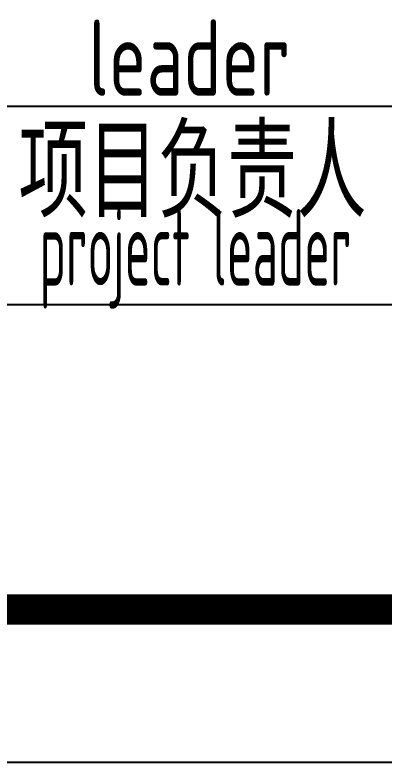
# Model space of a CAD drawing. Extents: x 1151645 to 1632247, y -116298 to 25377.
# Drawn here: x 1167309 to 1168519, y -14083 to -11633 of the extents above; entities that cross this region are included whole.
import ezdxf
from ezdxf.enums import TextEntityAlignment as Align

# ---------------------------------------------------------------- set-up
doc = ezdxf.new("R2010")
doc.units = 0
doc.header["$LTSCALE"] = 1000
doc.header["$MEASUREMENT"] = 0
doc.layers.get('0').update_dxf_attribs({"linetype": 'CONTINUOUS'})
doc.layers.add('PUB_TITLE', color=4, linetype='CONTINUOUS')
doc.styles.add('AHD', font='sceie.shx', dxfattribs={"width": 0.7, "bigfont": 'sceic.shx'})

msp = doc.modelspace()

# ---------------------------------------------------------------- linework, layer by layer
for p, q in [((1167101, -11933), (1172601, -11933)), ((1167101, -12583), (1185101, -12583)), ((1167101, -13583), (1185101, -13583))]:
    msp.add_line(p, q)
at = {"layer": 'PUB_TITLE'}
msp.add_lwpolyline([(1164601, -14083), (1185601, -14083), (1185601, 15617), (1164601, 15617)], close=True, dxfattribs=at)
at = {"layer": 'PUB_TITLE', "const_width": 100}
msp.add_lwpolyline([(1167101, -13583), (1185101, -13583), (1185101, 15117), (1167101, 15117)], close=True, dxfattribs=at)

# ---------------------------------------------------------------- texts
at = {"style": 'AHD'}
for s, height, width, p in [('leader', 250, 0.8, (1167881, -11773)), ('项目负责人', 300, 0.8, (1167891, -12133)), ('project leader', 250, 0.55, (1167901, -12433))]:
    msp.add_text(s, height=height, dxfattribs=dict(at, width=width)).set_placement(p, align=Align.MIDDLE)

doc.saveas('drawing.dxf')
